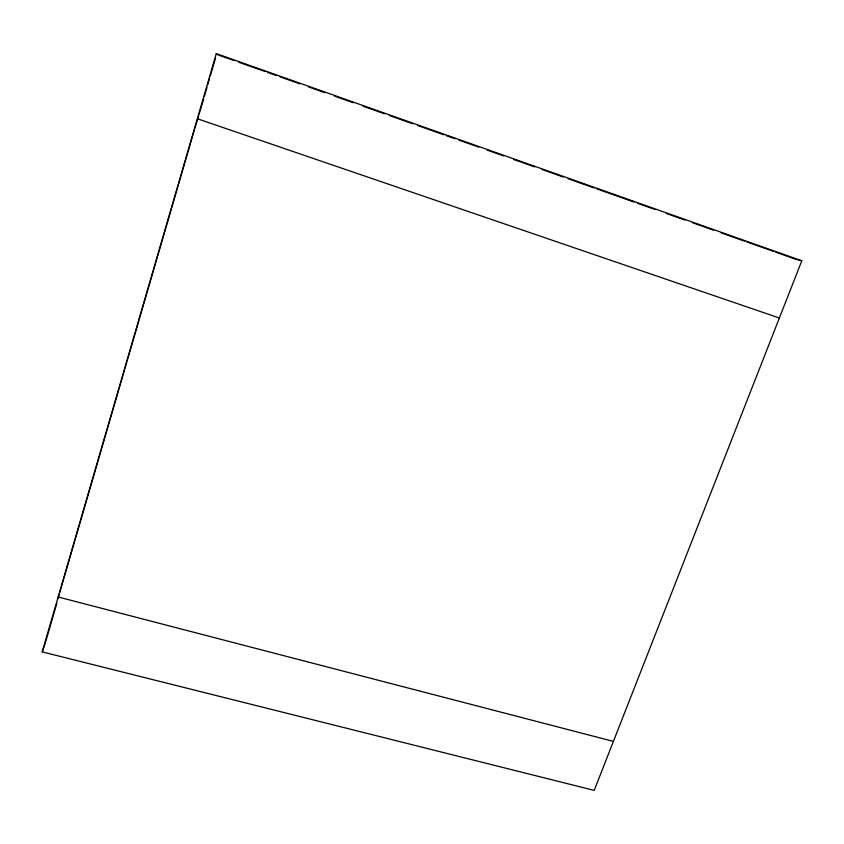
<?xml version="1.0" encoding="UTF-8"?>
<svg xmlns="http://www.w3.org/2000/svg" width="844" height="844" viewBox="0 0 844 844"><rect width="100%" height="100%" fill="white"/><g stroke="black" fill="none" stroke-linecap="round" stroke-linejoin="round"><path stroke-width="1.27" d="M59.101 595.347L59.259 594.471L58.173 596.993L613.398 741.401M58.69 596.898L58.31 598.238M42.2 651.884L216.275 53.615L801.8 260.785L594.197 790.385L42.2 651.884L43.593 648.371M59.048 594.862L61.116 587.74M61.464 586.548L124.479 369.999M124.828 368.807L126.906 361.665M127.275 360.42L194.415 129.702M194.774 128.436L197.96 117.981M44.067 647.19L56.854 603.26M200.049 111.239L203.731 98.611M204.47 96.079L207.033 87.238M207.772 84.716L209.607 78.397M210.346 75.876L215.494 58.183M199.69 112.505L199.195 114.14M198.73 115.67L198.308 116.978M798.065 259.92L801.8 260.785M197.58 118.825L779.371 318.009M217.836 54.839L233.988 60.546M238.957 62.308L265.048 71.54M267.537 72.415L276.231 75.496M279.965 76.815L299.842 83.841M308.535 86.921L324.687 92.629M334.625 96.153L353.267 102.736M363.205 106.26L384.326 113.729M389.295 115.48L412.906 123.836M417.875 125.587L443.965 134.818M446.444 135.705L455.148 138.775M458.872 140.093L478.748 147.13M487.452 150.2L503.604 155.918M513.542 159.432L534.663 166.901M542.112 169.538L563.233 177.008M568.212 178.77L594.303 188.001M596.782 188.877L634.055 202.064M637.779 203.383L655.176 209.534M666.359 213.49L685.001 220.073M692.449 222.71L713.57 230.19M721.029 232.828L744.63 241.173M747.119 242.049L773.209 251.28M775.699 252.156L796.82 259.635M216.275 53.615L216.591 54.396"/></g></svg>
